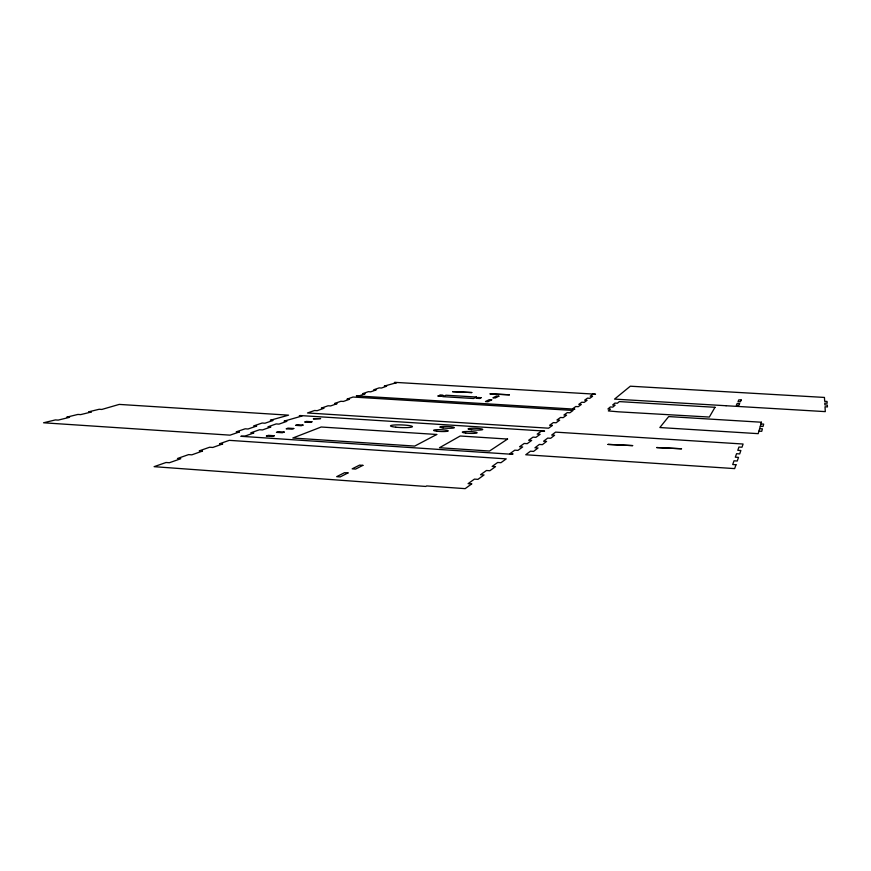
<?xml version="1.0" encoding="UTF-8"?>
<svg xmlns="http://www.w3.org/2000/svg" width="871" height="871" viewBox="0 0 871 871"><rect width="100%" height="100%" fill="white"/><g stroke="black" fill="none" stroke-linecap="round" stroke-linejoin="round"><path stroke-width="1.31" d="M541.283 431.21L537.2 434.128L540.107 434.313L535.926 437.34L532.987 437.155L528.664 440.247L531.648 440.443L527.205 443.655L524.179 443.459L519.573 446.758L522.654 446.965L517.929 450.383L514.794 450.176L509.883 453.704L513.063 453.9L512.496 454.314L240.853 436.295L244.893 436.121L253.799 432.985L250.859 432.789L259.569 429.741L262.465 429.936L270.837 426.986L267.974 426.801L276.172 423.927L278.992 424.112L286.864 421.335L284.088 421.161L301.997 416.011L299.276 415.848L300.125 415.543L544.593 431.069L541.272 431.21M592.901 394.269L590.211 396.185L592.574 396.327L589.852 398.297L587.468 398.156L584.659 400.17L587.076 400.312L584.212 402.38L581.763 402.239L578.812 404.351L581.295 404.503L578.29 406.681L575.775 406.528L572.661 408.76L574.849 409.163L356.337 395.88L359.418 395.793L365.123 393.779L362.739 393.638L368.346 391.678L370.708 391.819L376.141 389.903L373.801 389.762L379.146 387.889L381.454 388.031L386.626 386.212L384.34 386.071L396.632 382.685L394.389 382.554L394.955 382.358L595.524 394.193L592.89 394.269M479.834 398.461L476.393 398.319M477.885 397.546L481.325 397.677L477.896 397.601M476.383 398.276L479.834 398.406M443.11 395.445L439.746 395.325M441.455 396.153L438.048 396.022M439.703 395.249L443.132 395.38M438.037 395.957L441.477 396.087M760.971 423.937L763.671 424.112L763.04 426.452L760.307 426.278M759.621 428.684L762.397 428.848L761.733 431.308L758.924 431.134M761.461 422.228L758.206 433.66L659.837 427.541L668.678 416.578L761.461 422.228M735.984 464.744L734.656 468.609L525.757 454.76L530.439 451.2L533.575 451.407L538.038 447.977L534.946 447.781L539.334 444.439L542.383 444.646L546.574 441.423L543.58 441.227L547.707 438.091L550.657 438.287L554.598 435.25L551.691 435.065L555.578 432.125L743.083 444.025L741.994 447.226L738.956 447.03L737.781 450.307L740.862 450.503L739.697 453.9L736.572 453.704L735.32 457.188L738.499 457.395L737.258 461.02L734.024 460.803L732.696 464.526L735.984 464.744M739.588 403.6L738.76 405.472L736.311 405.331L737.171 403.458L739.588 403.6M741.21 399.974L740.415 401.771L738.02 401.629L738.848 399.843L741.21 399.974M726.055 405.734L825.305 411.624L825.011 406.779L827.45 406.92L827.308 405.059L824.902 404.917L824.783 403.088L827.178 403.229L827.047 401.444L824.685 401.313L824.445 397.437L630.321 386.201L614.556 399.103L726.055 405.734M714.993 407.301L709.342 417.057L618.312 411.809L608.35 410.927L610.462 409.13L607.925 408.978L610.31 406.964L612.814 407.116L615.122 405.157L612.651 405.004L614.926 403.088L617.376 403.24L619.314 401.596L714.993 407.301M681.503 448.772L656.712 447.552L681.503 448.772M632.629 445.604L608.023 444.406L632.629 445.604M471.69 483.906L465.158 488.642L426.648 485.92L425.821 486.454L154.102 466.671L166.034 462.501L169.388 462.73L180.787 458.723L177.488 458.494L188.593 454.608L191.838 454.825L202.464 451.08L199.263 450.862L209.628 447.237L212.774 447.454L222.704 443.949L219.612 443.742L229.302 440.345L506.236 458.875L500.956 462.697L497.657 462.479L492.159 466.41L495.523 466.638L489.861 470.732L486.454 470.503L480.563 474.717L484.036 474.956L477.961 479.355L474.434 479.115L468.097 483.655L471.69 483.906M552.388 425.44L548.588 428.194L307.496 412.974L314.551 410.502L317.186 410.677L323.99 408.27L321.388 408.118L328.073 405.777L330.632 405.93L337.077 403.665L334.551 403.513L340.877 401.291L343.381 401.444L349.489 399.288L347.017 399.136L353.027 397.034L573.074 410.448L569.852 412.789L567.261 412.625L563.929 415.021L566.553 415.173L563.156 417.645L560.489 417.481L556.972 419.996L559.672 420.17L556.068 422.773L553.335 422.598L549.612 425.266L552.388 425.44M507.564 439.06L489.502 451.036L439.496 447.727L460.215 436.001L507.564 439.06M436.73 434.477L414.705 446.083L292.819 438.026L321.181 427.008L436.73 434.477M509.437 394.803L490.123 393.888L509.437 394.803M348.019 472.92L340.202 476.905L336.685 476.655L344.557 472.681L348.019 472.92M362.902 465.354L355.586 469.077L352.178 468.838L359.549 465.114L362.902 465.354M491.68 399.811L487.956 401.705L485.485 401.564L489.241 399.669L491.68 399.811M498.876 396.153L495.316 397.96L492.91 397.818L496.492 396L498.876 396.153M476.568 397.045L473.541 398.493L442.708 396.643L445.996 395.216L476.568 397.045M471.777 392.549L452.572 391.645L471.777 392.549M274.256 435.74L272.318 436.458L266.352 436.066L268.312 435.348L274.256 435.74M284.196 432.06L282.335 432.745L276.466 432.364L278.35 431.668L284.196 432.06M293.777 428.51L291.981 429.174L286.211 428.793L288.029 428.129L293.777 428.51M303.01 425.081L301.279 425.723L295.607 425.353L297.359 424.721L303.01 425.081M311.927 421.771L310.25 422.391L304.676 422.043L306.374 421.422L311.927 421.771M320.539 418.581L313.44 418.831L320.539 418.581M239.198 432.027L230.031 435.152L43.55 422.783L55.374 419.92L58.183 420.105L69.571 417.318L66.795 417.144L77.922 414.433L80.655 414.618L91.379 411.994L88.679 411.82L99.163 409.272L101.831 409.446L119.229 404.405L288.562 415.162L270.304 420.268L273.069 420.453L264.969 423.219L262.149 423.034L253.799 425.875L256.651 426.061L248.039 429L245.143 428.815L236.259 431.831L239.198 432.027M395.793 427.193A10.985 1.328 2 0 0 412.44 426.648A10.985 1.328 2 0 0 396.153 424.906A10.985 1.328 2 0 0 395.793 427.193M471.505 429.762A7.316 0.882 2.3 0 0 482.763 429.501A7.316 0.882 2.3 0 0 472.126 428.249A7.316 0.882 2.3 0 0 471.505 429.762M465.669 433.061A7.447 0.915 2.3 0 0 477.145 432.789A7.447 0.915 2.3 0 0 466.333 431.504A7.447 0.915 2.3 0 0 465.669 433.061M443.045 427.944A7.295 0.882 2.2 0 0 454.368 427.694A7.295 0.882 2.2 0 0 443.872 426.452A7.295 0.882 2.2 0 0 443.045 427.944M436.741 431.199A7.414 0.915 2.2 0 0 448.282 430.938A7.414 0.915 2.2 0 0 437.634 429.664A7.414 0.915 2.2 0 0 436.741 431.199"/></g></svg>
